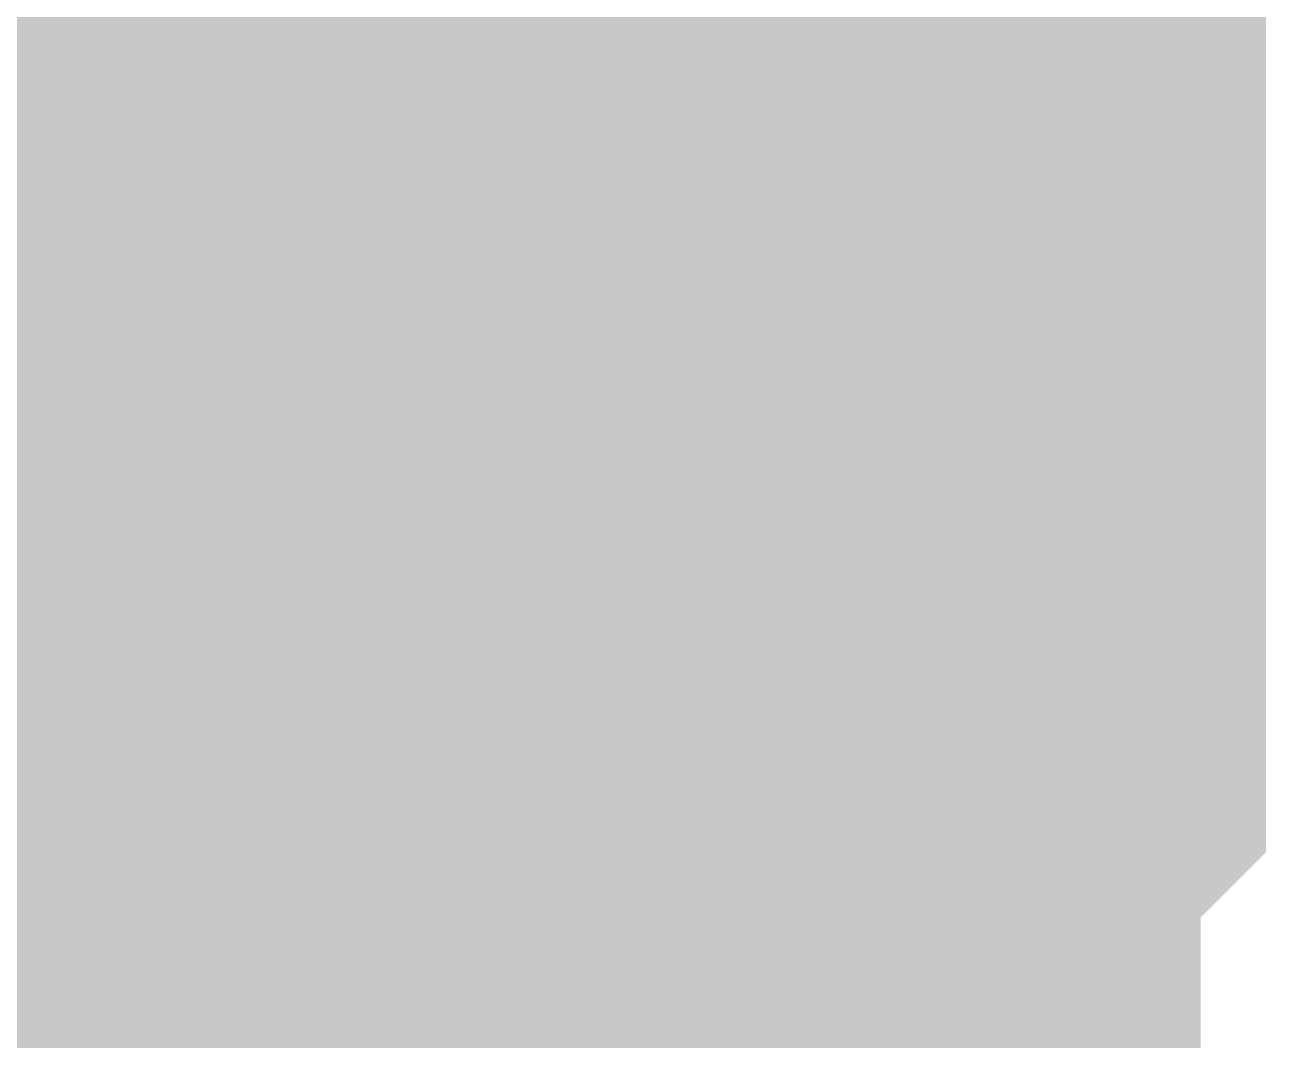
# Model space of a CAD drawing. Header units: inches. Extents: x 0 to 841, y 0 to 594.
# Drawn here: x 715.1743 to 715.6688, y 432.2453 to 432.65 of the extents above; entities that cross this region are included whole.
import ezdxf

# ---------------------------------------------------------------- set-up
doc = ezdxf.new("R2010")
doc.units = ezdxf.units.IN
doc.layers.add('Sheet', color=255, linetype='Continuous')

msp = doc.modelspace()

# ---------------------------------------------------------------- linework, layer by layer
at = {"layer": 'Sheet'}
msp.add_lwpolyline([(714.74602, 432.50001, 0.508, 0.508, 1), (715.25402, 432.50001, 0.508, 0.508, 1)], format="xyseb", close=True, dxfattribs=at)
for points in [[(715.41443, 432.80055, 0.29972, 0.29972, 0), (715.44056, 432.77442, 0.29972, 0.29972, 0), (715.44056, 432.74828, 0.29972, 0.29972, 0), (715.46669, 432.72215, 0.29972, 0.29972, 0), (715.46669, 432.69602, 0.29972, 0.29972, 0), (715.46669, 432.69602, 0.29972, 0.29972, 0), (715.49282, 432.66989, 0.29972, 0.29972, 0), (715.49282, 432.64376, 0.29972, 0.29972, 0), (715.49282, 432.61763, 0.29972, 0.29972, 0), (715.51895, 432.5915, 0.29972, 0.29972, 0), (715.51895, 432.56537, 0.29972, 0.29972, 0), (715.51895, 432.53924, 0.29972, 0.29972, 0), (715.51895, 432.51311, 0.29972, 0.29972, 0), (715.51895, 432.48698, 0.29972, 0.29972, 0)], [(715.41443, 432.80055, 0.29972, 0.29972, 0), (715.44056, 432.77442, 0.29972, 0.29972, 0), (715.44056, 432.74828, 0.29972, 0.29972, 0), (715.46669, 432.72215, 0.29972, 0.29972, 0), (715.46669, 432.69602, 0.29972, 0.29972, 0), (715.46669, 432.69602, 0.29972, 0.29972, 0), (715.49282, 432.66989, 0.29972, 0.29972, 0), (715.49282, 432.64376, 0.29972, 0.29972, 0), (715.49282, 432.61763, 0.29972, 0.29972, 0), (715.51895, 432.5915, 0.29972, 0.29972, 0), (715.51895, 432.56537, 0.29972, 0.29972, 0), (715.51895, 432.53924, 0.29972, 0.29972, 0), (715.51895, 432.51311, 0.29972, 0.29972, 0), (715.51895, 432.48698, 0.29972, 0.29972, 0)], [(715.41443, 432.80055, 0.29972, 0.29972, 0), (715.44056, 432.77442, 0.29972, 0.29972, 0), (715.44056, 432.74828, 0.29972, 0.29972, 0), (715.46669, 432.72215, 0.29972, 0.29972, 0), (715.46669, 432.69602, 0.29972, 0.29972, 0), (715.46669, 432.69602, 0.29972, 0.29972, 0), (715.49282, 432.66989, 0.29972, 0.29972, 0), (715.49282, 432.64376, 0.29972, 0.29972, 0), (715.49282, 432.61763, 0.29972, 0.29972, 0), (715.51895, 432.5915, 0.29972, 0.29972, 0), (715.51895, 432.56537, 0.29972, 0.29972, 0), (715.51895, 432.53924, 0.29972, 0.29972, 0), (715.51895, 432.51311, 0.29972, 0.29972, 0), (715.51895, 432.48698, 0.29972, 0.29972, 0)], [(715.41443, 432.80055, 0.29972, 0.29972, 0), (715.44056, 432.77442, 0.29972, 0.29972, 0), (715.44056, 432.74828, 0.29972, 0.29972, 0), (715.46669, 432.72215, 0.29972, 0.29972, 0), (715.46669, 432.69602, 0.29972, 0.29972, 0), (715.46669, 432.69602, 0.29972, 0.29972, 0), (715.49282, 432.66989, 0.29972, 0.29972, 0), (715.49282, 432.64376, 0.29972, 0.29972, 0), (715.49282, 432.61763, 0.29972, 0.29972, 0), (715.51895, 432.5915, 0.29972, 0.29972, 0), (715.51895, 432.56537, 0.29972, 0.29972, 0), (715.51895, 432.53924, 0.29972, 0.29972, 0), (715.51895, 432.51311, 0.29972, 0.29972, 0), (715.51895, 432.48698, 0.29972, 0.29972, 0)], [(715.41443, 432.80055, 0.29972, 0.29972, 0), (715.44056, 432.77442, 0.29972, 0.29972, 0), (715.44056, 432.74828, 0.29972, 0.29972, 0), (715.46669, 432.72215, 0.29972, 0.29972, 0), (715.46669, 432.69602, 0.29972, 0.29972, 0), (715.46669, 432.69602, 0.29972, 0.29972, 0), (715.49282, 432.66989, 0.29972, 0.29972, 0), (715.49282, 432.64376, 0.29972, 0.29972, 0), (715.49282, 432.61763, 0.29972, 0.29972, 0), (715.51895, 432.5915, 0.29972, 0.29972, 0), (715.51895, 432.56537, 0.29972, 0.29972, 0), (715.51895, 432.53924, 0.29972, 0.29972, 0), (715.51895, 432.51311, 0.29972, 0.29972, 0), (715.51895, 432.48698, 0.29972, 0.29972, 0)], [(715.41443, 432.80055, 0.29972, 0.29972, 0), (715.44056, 432.77442, 0.29972, 0.29972, 0), (715.44056, 432.74828, 0.29972, 0.29972, 0), (715.46669, 432.72215, 0.29972, 0.29972, 0), (715.46669, 432.69602, 0.29972, 0.29972, 0), (715.46669, 432.69602, 0.29972, 0.29972, 0), (715.49282, 432.66989, 0.29972, 0.29972, 0), (715.49282, 432.64376, 0.29972, 0.29972, 0), (715.49282, 432.61763, 0.29972, 0.29972, 0), (715.51895, 432.5915, 0.29972, 0.29972, 0), (715.51895, 432.56537, 0.29972, 0.29972, 0), (715.51895, 432.53924, 0.29972, 0.29972, 0), (715.51895, 432.51311, 0.29972, 0.29972, 0), (715.51895, 432.48698, 0.29972, 0.29972, 0)], [(715.41443, 432.80055, 0.29972, 0.29972, 0), (715.44056, 432.77442, 0.29972, 0.29972, 0), (715.44056, 432.74828, 0.29972, 0.29972, 0), (715.46669, 432.72215, 0.29972, 0.29972, 0), (715.46669, 432.69602, 0.29972, 0.29972, 0), (715.46669, 432.69602, 0.29972, 0.29972, 0), (715.49282, 432.66989, 0.29972, 0.29972, 0), (715.49282, 432.64376, 0.29972, 0.29972, 0), (715.49282, 432.61763, 0.29972, 0.29972, 0), (715.51895, 432.5915, 0.29972, 0.29972, 0), (715.51895, 432.56537, 0.29972, 0.29972, 0), (715.51895, 432.53924, 0.29972, 0.29972, 0), (715.51895, 432.51311, 0.29972, 0.29972, 0), (715.51895, 432.48698, 0.29972, 0.29972, 0)], [(715.46669, 432.72215, 0.09906, 0.09906, 0), (715.46669, 432.69602, 0.09906, 0.09906, 0), (715.46669, 432.69602, 0.09906, 0.09906, 0), (715.49282, 432.66989, 0.09906, 0.09906, 0), (715.49282, 432.64376, 0.09906, 0.09906, 0), (715.49282, 432.61763, 0.09906, 0.09906, 0), (715.51895, 432.5915, 0.09906, 0.09906, 0), (715.51895, 432.56537, 0.09906, 0.09906, 0), (715.51895, 432.53924, 0.09906, 0.09906, 0), (715.51895, 432.51311, 0.09906, 0.09906, 0), (715.51895, 432.48698, 0.09906, 0.09906, 0)], [(715.46669, 432.72215, 0.09906, 0.09906, 0), (715.46669, 432.69602, 0.09906, 0.09906, 0), (715.46669, 432.69602, 0.09906, 0.09906, 0), (715.49282, 432.66989, 0.09906, 0.09906, 0), (715.49282, 432.64376, 0.09906, 0.09906, 0), (715.49282, 432.61763, 0.09906, 0.09906, 0), (715.51895, 432.5915, 0.09906, 0.09906, 0), (715.51895, 432.56537, 0.09906, 0.09906, 0), (715.51895, 432.53924, 0.09906, 0.09906, 0), (715.51895, 432.51311, 0.09906, 0.09906, 0), (715.51895, 432.48698, 0.09906, 0.09906, 0)], [(715.46669, 432.72215, 0.09906, 0.09906, 0), (715.46669, 432.69602, 0.09906, 0.09906, 0), (715.46669, 432.69602, 0.09906, 0.09906, 0), (715.49282, 432.66989, 0.09906, 0.09906, 0), (715.49282, 432.64376, 0.09906, 0.09906, 0), (715.49282, 432.61763, 0.09906, 0.09906, 0), (715.51895, 432.5915, 0.09906, 0.09906, 0), (715.51895, 432.56537, 0.09906, 0.09906, 0), (715.51895, 432.53924, 0.09906, 0.09906, 0), (715.51895, 432.51311, 0.09906, 0.09906, 0), (715.51895, 432.48698, 0.09906, 0.09906, 0)], [(715.46669, 432.72215, 0.09906, 0.09906, 0), (715.46669, 432.69602, 0.09906, 0.09906, 0), (715.46669, 432.69602, 0.09906, 0.09906, 0), (715.49282, 432.66989, 0.09906, 0.09906, 0), (715.49282, 432.64376, 0.09906, 0.09906, 0), (715.49282, 432.61763, 0.09906, 0.09906, 0), (715.51895, 432.5915, 0.09906, 0.09906, 0), (715.51895, 432.56537, 0.09906, 0.09906, 0), (715.51895, 432.53924, 0.09906, 0.09906, 0), (715.51895, 432.51311, 0.09906, 0.09906, 0), (715.51895, 432.48698, 0.09906, 0.09906, 0)], [(715.46669, 432.72215, 0.09906, 0.09906, 0), (715.46669, 432.69602, 0.09906, 0.09906, 0), (715.46669, 432.69602, 0.09906, 0.09906, 0), (715.49282, 432.66989, 0.09906, 0.09906, 0), (715.49282, 432.64376, 0.09906, 0.09906, 0), (715.49282, 432.61763, 0.09906, 0.09906, 0), (715.51895, 432.5915, 0.09906, 0.09906, 0), (715.51895, 432.56537, 0.09906, 0.09906, 0), (715.51895, 432.53924, 0.09906, 0.09906, 0), (715.51895, 432.51311, 0.09906, 0.09906, 0), (715.51895, 432.48698, 0.09906, 0.09906, 0)], [(715.46669, 432.72215, 0.09906, 0.09906, 0), (715.46669, 432.69602, 0.09906, 0.09906, 0), (715.46669, 432.69602, 0.09906, 0.09906, 0), (715.49282, 432.66989, 0.09906, 0.09906, 0), (715.49282, 432.64376, 0.09906, 0.09906, 0), (715.49282, 432.61763, 0.09906, 0.09906, 0), (715.51895, 432.5915, 0.09906, 0.09906, 0), (715.51895, 432.56537, 0.09906, 0.09906, 0), (715.51895, 432.53924, 0.09906, 0.09906, 0), (715.51895, 432.51311, 0.09906, 0.09906, 0), (715.51895, 432.48698, 0.09906, 0.09906, 0)], [(715.46669, 432.72215, 0.09906, 0.09906, 0), (715.46669, 432.69602, 0.09906, 0.09906, 0), (715.46669, 432.69602, 0.09906, 0.09906, 0), (715.49282, 432.66989, 0.09906, 0.09906, 0), (715.49282, 432.64376, 0.09906, 0.09906, 0), (715.49282, 432.61763, 0.09906, 0.09906, 0), (715.51895, 432.5915, 0.09906, 0.09906, 0), (715.51895, 432.56537, 0.09906, 0.09906, 0), (715.51895, 432.53924, 0.09906, 0.09906, 0), (715.51895, 432.51311, 0.09906, 0.09906, 0), (715.51895, 432.48698, 0.09906, 0.09906, 0)], [(715.51895, 432.48698, 0.29972, 0.29972, 0), (715.51895, 432.46085, 0.29972, 0.29972, 0), (715.51895, 432.43472, 0.29972, 0.29972, 0), (715.51895, 432.40859, 0.29972, 0.29972, 0), (715.51895, 432.38246, 0.29972, 0.29972, 0), (715.49282, 432.35633, 0.29972, 0.29972, 0), (715.49282, 432.3302, 0.29972, 0.29972, 0), (715.49282, 432.30407, 0.29972, 0.29972, 0), (715.46669, 432.27793, 0.29972, 0.29972, 0), (715.46669, 432.27793, 0.29972, 0.29972, 0), (715.46669, 432.2518, 0.29972, 0.29972, 0), (715.44056, 432.22567, 0.29972, 0.29972, 0), (715.44056, 432.19954, 0.29972, 0.29972, 0), (715.41443, 432.17341, 0.29972, 0.29972, 0), (715.41443, 432.17341, 0.29972, 0.29972, 0), (715.3883, 432.14728, 0.29972, 0.29972, 0), (715.36217, 432.12115, 0.29972, 0.29972, 0), (715.36217, 432.12115, 0.29972, 0.29972, 0), (715.33604, 432.09502, 0.29972, 0.29972, 0)], [(715.51895, 432.48698, 0.29972, 0.29972, 0), (715.51895, 432.46085, 0.29972, 0.29972, 0), (715.51895, 432.43472, 0.29972, 0.29972, 0), (715.51895, 432.40859, 0.29972, 0.29972, 0), (715.51895, 432.38246, 0.29972, 0.29972, 0), (715.49282, 432.35633, 0.29972, 0.29972, 0), (715.49282, 432.3302, 0.29972, 0.29972, 0), (715.49282, 432.30407, 0.29972, 0.29972, 0), (715.46669, 432.27793, 0.29972, 0.29972, 0), (715.46669, 432.27793, 0.29972, 0.29972, 0), (715.46669, 432.2518, 0.29972, 0.29972, 0), (715.44056, 432.22567, 0.29972, 0.29972, 0), (715.44056, 432.19954, 0.29972, 0.29972, 0), (715.41443, 432.17341, 0.29972, 0.29972, 0), (715.41443, 432.17341, 0.29972, 0.29972, 0), (715.3883, 432.14728, 0.29972, 0.29972, 0), (715.36217, 432.12115, 0.29972, 0.29972, 0), (715.36217, 432.12115, 0.29972, 0.29972, 0), (715.33604, 432.09502, 0.29972, 0.29972, 0)], [(715.51895, 432.48698, 0.29972, 0.29972, 0), (715.51895, 432.46085, 0.29972, 0.29972, 0), (715.51895, 432.43472, 0.29972, 0.29972, 0), (715.51895, 432.40859, 0.29972, 0.29972, 0), (715.51895, 432.38246, 0.29972, 0.29972, 0), (715.49282, 432.35633, 0.29972, 0.29972, 0), (715.49282, 432.3302, 0.29972, 0.29972, 0), (715.49282, 432.30407, 0.29972, 0.29972, 0), (715.46669, 432.27793, 0.29972, 0.29972, 0), (715.46669, 432.27793, 0.29972, 0.29972, 0), (715.46669, 432.2518, 0.29972, 0.29972, 0), (715.44056, 432.22567, 0.29972, 0.29972, 0), (715.44056, 432.19954, 0.29972, 0.29972, 0), (715.41443, 432.17341, 0.29972, 0.29972, 0), (715.41443, 432.17341, 0.29972, 0.29972, 0), (715.3883, 432.14728, 0.29972, 0.29972, 0), (715.36217, 432.12115, 0.29972, 0.29972, 0), (715.36217, 432.12115, 0.29972, 0.29972, 0), (715.33604, 432.09502, 0.29972, 0.29972, 0)], [(715.51895, 432.48698, 0.29972, 0.29972, 0), (715.51895, 432.46085, 0.29972, 0.29972, 0), (715.51895, 432.43472, 0.29972, 0.29972, 0), (715.51895, 432.40859, 0.29972, 0.29972, 0), (715.51895, 432.38246, 0.29972, 0.29972, 0), (715.49282, 432.35633, 0.29972, 0.29972, 0), (715.49282, 432.3302, 0.29972, 0.29972, 0), (715.49282, 432.30407, 0.29972, 0.29972, 0), (715.46669, 432.27793, 0.29972, 0.29972, 0), (715.46669, 432.27793, 0.29972, 0.29972, 0), (715.46669, 432.2518, 0.29972, 0.29972, 0), (715.44056, 432.22567, 0.29972, 0.29972, 0), (715.44056, 432.19954, 0.29972, 0.29972, 0), (715.41443, 432.17341, 0.29972, 0.29972, 0), (715.41443, 432.17341, 0.29972, 0.29972, 0), (715.3883, 432.14728, 0.29972, 0.29972, 0), (715.36217, 432.12115, 0.29972, 0.29972, 0), (715.36217, 432.12115, 0.29972, 0.29972, 0), (715.33604, 432.09502, 0.29972, 0.29972, 0)], [(715.51895, 432.48698, 0.29972, 0.29972, 0), (715.51895, 432.46085, 0.29972, 0.29972, 0), (715.51895, 432.43472, 0.29972, 0.29972, 0), (715.51895, 432.40859, 0.29972, 0.29972, 0), (715.51895, 432.38246, 0.29972, 0.29972, 0), (715.49282, 432.35633, 0.29972, 0.29972, 0), (715.49282, 432.3302, 0.29972, 0.29972, 0), (715.49282, 432.30407, 0.29972, 0.29972, 0), (715.46669, 432.27793, 0.29972, 0.29972, 0), (715.46669, 432.27793, 0.29972, 0.29972, 0), (715.46669, 432.2518, 0.29972, 0.29972, 0), (715.44056, 432.22567, 0.29972, 0.29972, 0), (715.44056, 432.19954, 0.29972, 0.29972, 0), (715.41443, 432.17341, 0.29972, 0.29972, 0), (715.41443, 432.17341, 0.29972, 0.29972, 0), (715.3883, 432.14728, 0.29972, 0.29972, 0), (715.36217, 432.12115, 0.29972, 0.29972, 0), (715.36217, 432.12115, 0.29972, 0.29972, 0), (715.33604, 432.09502, 0.29972, 0.29972, 0)], [(715.51895, 432.48698, 0.29972, 0.29972, 0), (715.51895, 432.46085, 0.29972, 0.29972, 0), (715.51895, 432.43472, 0.29972, 0.29972, 0), (715.51895, 432.40859, 0.29972, 0.29972, 0), (715.51895, 432.38246, 0.29972, 0.29972, 0), (715.49282, 432.35633, 0.29972, 0.29972, 0), (715.49282, 432.3302, 0.29972, 0.29972, 0), (715.49282, 432.30407, 0.29972, 0.29972, 0), (715.46669, 432.27793, 0.29972, 0.29972, 0), (715.46669, 432.27793, 0.29972, 0.29972, 0), (715.46669, 432.2518, 0.29972, 0.29972, 0), (715.44056, 432.22567, 0.29972, 0.29972, 0), (715.44056, 432.19954, 0.29972, 0.29972, 0), (715.41443, 432.17341, 0.29972, 0.29972, 0), (715.41443, 432.17341, 0.29972, 0.29972, 0), (715.3883, 432.14728, 0.29972, 0.29972, 0), (715.36217, 432.12115, 0.29972, 0.29972, 0), (715.36217, 432.12115, 0.29972, 0.29972, 0), (715.33604, 432.09502, 0.29972, 0.29972, 0)], [(715.51895, 432.48698, 0.29972, 0.29972, 0), (715.51895, 432.46085, 0.29972, 0.29972, 0), (715.51895, 432.43472, 0.29972, 0.29972, 0), (715.51895, 432.40859, 0.29972, 0.29972, 0), (715.51895, 432.38246, 0.29972, 0.29972, 0), (715.49282, 432.35633, 0.29972, 0.29972, 0), (715.49282, 432.3302, 0.29972, 0.29972, 0), (715.49282, 432.30407, 0.29972, 0.29972, 0), (715.46669, 432.27793, 0.29972, 0.29972, 0), (715.46669, 432.27793, 0.29972, 0.29972, 0), (715.46669, 432.2518, 0.29972, 0.29972, 0), (715.44056, 432.22567, 0.29972, 0.29972, 0), (715.44056, 432.19954, 0.29972, 0.29972, 0), (715.41443, 432.17341, 0.29972, 0.29972, 0), (715.41443, 432.17341, 0.29972, 0.29972, 0), (715.3883, 432.14728, 0.29972, 0.29972, 0), (715.36217, 432.12115, 0.29972, 0.29972, 0), (715.36217, 432.12115, 0.29972, 0.29972, 0), (715.33604, 432.09502, 0.29972, 0.29972, 0)], [(715.51895, 432.48698, 0.29972, 0.29972, 0), (715.51895, 432.48698, 0.29972, 0.29972, 0), (715.51895, 432.48698, 0.29972, 0.29972, 0), (715.51895, 432.48698, 0.29972, 0.29972, 0), (715.51895, 432.48698, 0.29972, 0.29972, 0), (715.51895, 432.48698, 0.29972, 0.29972, 0), (715.51895, 432.48698, 0.29972, 0.29972, 0), (715.51895, 432.48698, 0.29972, 0.29972, 0), (715.51895, 432.48698, 0.29972, 0.29972, 0), (715.51895, 432.48698, 0.29972, 0.29972, 0), (715.51895, 432.48698, 0.29972, 0.29972, 0), (715.51895, 432.48698, 0.29972, 0.29972, 0), (715.51895, 432.48698, 0.29972, 0.29972, 0), (715.51895, 432.48698, 0.29972, 0.29972, 0), (715.51895, 432.48698, 0.29972, 0.29972, 0), (715.51895, 432.48698, 0.29972, 0.29972, 0), (715.51895, 432.48698, 0.29972, 0.29972, 0), (715.51895, 432.48698, 0.29972, 0.29972, 0), (715.51895, 432.48698, 0.29972, 0.29972, 0), (715.51895, 432.48698, 0.29972, 0.29972, 0), (715.51895, 432.48698, 0.29972, 0.29972, 0), (715.51895, 432.48698, 0.29972, 0.29972, 0), (715.51895, 432.48698, 0.29972, 0.29972, 0), (715.51895, 432.48698, 0.29972, 0.29972, 0), (715.51895, 432.48698, 0.29972, 0.29972, 0), (715.51895, 432.48698, 0.29972, 0.29972, 0), (715.51895, 432.48698, 0.29972, 0.29972, 0), (715.51895, 432.48698, 0.29972, 0.29972, 0), (715.51895, 432.48698, 0.29972, 0.29972, 0), (715.51895, 432.48698, 0.29972, 0.29972, 0), (715.51895, 432.48698, 0.29972, 0.29972, 0), (715.51895, 432.48698, 0.29972, 0.29972, 0), (715.51895, 432.48698, 0.29972, 0.29972, 0)], [(715.51895, 432.48698, 0.29972, 0.29972, 0), (715.51895, 432.48698, 0.29972, 0.29972, 0)], [(715.51895, 432.48698, 0.29972, 0.29972, 0), (715.51895, 432.48698, 0.29972, 0.29972, 0), (715.51895, 432.48698, 0.29972, 0.29972, 0), (715.51895, 432.48698, 0.29972, 0.29972, 0), (715.51895, 432.48698, 0.29972, 0.29972, 0), (715.51895, 432.48698, 0.29972, 0.29972, 0), (715.51895, 432.48698, 0.29972, 0.29972, 0), (715.51895, 432.48698, 0.29972, 0.29972, 0), (715.51895, 432.48698, 0.29972, 0.29972, 0), (715.51895, 432.48698, 0.29972, 0.29972, 0), (715.51895, 432.48698, 0.29972, 0.29972, 0), (715.51895, 432.48698, 0.29972, 0.29972, 0), (715.51895, 432.48698, 0.29972, 0.29972, 0), (715.51895, 432.48698, 0.29972, 0.29972, 0), (715.51895, 432.48698, 0.29972, 0.29972, 0), (715.51895, 432.48698, 0.29972, 0.29972, 0), (715.51895, 432.48698, 0.29972, 0.29972, 0), (715.51895, 432.48698, 0.29972, 0.29972, 0), (715.51895, 432.48698, 0.29972, 0.29972, 0), (715.51895, 432.48698, 0.29972, 0.29972, 0), (715.51895, 432.48698, 0.29972, 0.29972, 0), (715.51895, 432.48698, 0.29972, 0.29972, 0), (715.51895, 432.48698, 0.29972, 0.29972, 0), (715.51895, 432.48698, 0.29972, 0.29972, 0), (715.51895, 432.48698, 0.29972, 0.29972, 0), (715.51895, 432.48698, 0.29972, 0.29972, 0), (715.51895, 432.48698, 0.29972, 0.29972, 0), (715.51895, 432.48698, 0.29972, 0.29972, 0), (715.51895, 432.48698, 0.29972, 0.29972, 0), (715.51895, 432.48698, 0.29972, 0.29972, 0), (715.51895, 432.48698, 0.29972, 0.29972, 0), (715.51895, 432.48698, 0.29972, 0.29972, 0), (715.51895, 432.48698, 0.29972, 0.29972, 0)], [(715.51895, 432.48698, 0.29972, 0.29972, 0), (715.51895, 432.48698, 0.29972, 0.29972, 0)], [(715.51895, 432.48698, 0.29972, 0.29972, 0), (715.51895, 432.48698, 0.29972, 0.29972, 0), (715.51895, 432.48698, 0.29972, 0.29972, 0), (715.51895, 432.48698, 0.29972, 0.29972, 0), (715.51895, 432.48698, 0.29972, 0.29972, 0), (715.51895, 432.48698, 0.29972, 0.29972, 0), (715.51895, 432.48698, 0.29972, 0.29972, 0), (715.51895, 432.48698, 0.29972, 0.29972, 0), (715.51895, 432.48698, 0.29972, 0.29972, 0), (715.51895, 432.48698, 0.29972, 0.29972, 0), (715.51895, 432.48698, 0.29972, 0.29972, 0), (715.51895, 432.48698, 0.29972, 0.29972, 0), (715.51895, 432.48698, 0.29972, 0.29972, 0), (715.51895, 432.48698, 0.29972, 0.29972, 0), (715.51895, 432.48698, 0.29972, 0.29972, 0), (715.51895, 432.48698, 0.29972, 0.29972, 0), (715.51895, 432.48698, 0.29972, 0.29972, 0), (715.51895, 432.48698, 0.29972, 0.29972, 0), (715.51895, 432.48698, 0.29972, 0.29972, 0), (715.51895, 432.48698, 0.29972, 0.29972, 0), (715.51895, 432.48698, 0.29972, 0.29972, 0), (715.51895, 432.48698, 0.29972, 0.29972, 0), (715.51895, 432.48698, 0.29972, 0.29972, 0), (715.51895, 432.48698, 0.29972, 0.29972, 0), (715.51895, 432.48698, 0.29972, 0.29972, 0), (715.51895, 432.48698, 0.29972, 0.29972, 0), (715.51895, 432.48698, 0.29972, 0.29972, 0), (715.51895, 432.48698, 0.29972, 0.29972, 0), (715.51895, 432.48698, 0.29972, 0.29972, 0), (715.51895, 432.48698, 0.29972, 0.29972, 0), (715.51895, 432.48698, 0.29972, 0.29972, 0), (715.51895, 432.48698, 0.29972, 0.29972, 0), (715.51895, 432.48698, 0.29972, 0.29972, 0)], [(715.51895, 432.48698, 0.29972, 0.29972, 0), (715.51895, 432.48698, 0.29972, 0.29972, 0)], [(715.51895, 432.48698, 0.29972, 0.29972, 0), (715.51895, 432.48698, 0.29972, 0.29972, 0), (715.51895, 432.48698, 0.29972, 0.29972, 0), (715.51895, 432.48698, 0.29972, 0.29972, 0), (715.51895, 432.48698, 0.29972, 0.29972, 0), (715.51895, 432.48698, 0.29972, 0.29972, 0), (715.51895, 432.48698, 0.29972, 0.29972, 0), (715.51895, 432.48698, 0.29972, 0.29972, 0), (715.51895, 432.48698, 0.29972, 0.29972, 0), (715.51895, 432.48698, 0.29972, 0.29972, 0), (715.51895, 432.48698, 0.29972, 0.29972, 0), (715.51895, 432.48698, 0.29972, 0.29972, 0), (715.51895, 432.48698, 0.29972, 0.29972, 0), (715.51895, 432.48698, 0.29972, 0.29972, 0), (715.51895, 432.48698, 0.29972, 0.29972, 0), (715.51895, 432.48698, 0.29972, 0.29972, 0), (715.51895, 432.48698, 0.29972, 0.29972, 0), (715.51895, 432.48698, 0.29972, 0.29972, 0), (715.51895, 432.48698, 0.29972, 0.29972, 0), (715.51895, 432.48698, 0.29972, 0.29972, 0), (715.51895, 432.48698, 0.29972, 0.29972, 0), (715.51895, 432.48698, 0.29972, 0.29972, 0), (715.51895, 432.48698, 0.29972, 0.29972, 0), (715.51895, 432.48698, 0.29972, 0.29972, 0), (715.51895, 432.48698, 0.29972, 0.29972, 0), (715.51895, 432.48698, 0.29972, 0.29972, 0), (715.51895, 432.48698, 0.29972, 0.29972, 0), (715.51895, 432.48698, 0.29972, 0.29972, 0), (715.51895, 432.48698, 0.29972, 0.29972, 0), (715.51895, 432.48698, 0.29972, 0.29972, 0), (715.51895, 432.48698, 0.29972, 0.29972, 0), (715.51895, 432.48698, 0.29972, 0.29972, 0), (715.51895, 432.48698, 0.29972, 0.29972, 0)], [(715.51895, 432.48698, 0.29972, 0.29972, 0), (715.51895, 432.48698, 0.29972, 0.29972, 0)], [(715.51895, 432.48698, 0.29972, 0.29972, 0), (715.51895, 432.48698, 0.29972, 0.29972, 0), (715.51895, 432.48698, 0.29972, 0.29972, 0), (715.51895, 432.48698, 0.29972, 0.29972, 0), (715.51895, 432.48698, 0.29972, 0.29972, 0), (715.51895, 432.48698, 0.29972, 0.29972, 0), (715.51895, 432.48698, 0.29972, 0.29972, 0), (715.51895, 432.48698, 0.29972, 0.29972, 0), (715.51895, 432.48698, 0.29972, 0.29972, 0), (715.51895, 432.48698, 0.29972, 0.29972, 0), (715.51895, 432.48698, 0.29972, 0.29972, 0), (715.51895, 432.48698, 0.29972, 0.29972, 0), (715.51895, 432.48698, 0.29972, 0.29972, 0), (715.51895, 432.48698, 0.29972, 0.29972, 0), (715.51895, 432.48698, 0.29972, 0.29972, 0), (715.51895, 432.48698, 0.29972, 0.29972, 0), (715.51895, 432.48698, 0.29972, 0.29972, 0), (715.51895, 432.48698, 0.29972, 0.29972, 0), (715.51895, 432.48698, 0.29972, 0.29972, 0), (715.51895, 432.48698, 0.29972, 0.29972, 0), (715.51895, 432.48698, 0.29972, 0.29972, 0), (715.51895, 432.48698, 0.29972, 0.29972, 0), (715.51895, 432.48698, 0.29972, 0.29972, 0), (715.51895, 432.48698, 0.29972, 0.29972, 0), (715.51895, 432.48698, 0.29972, 0.29972, 0), (715.51895, 432.48698, 0.29972, 0.29972, 0), (715.51895, 432.48698, 0.29972, 0.29972, 0), (715.51895, 432.48698, 0.29972, 0.29972, 0), (715.51895, 432.48698, 0.29972, 0.29972, 0), (715.51895, 432.48698, 0.29972, 0.29972, 0), (715.51895, 432.48698, 0.29972, 0.29972, 0), (715.51895, 432.48698, 0.29972, 0.29972, 0), (715.51895, 432.48698, 0.29972, 0.29972, 0)], [(715.51895, 432.48698, 0.29972, 0.29972, 0), (715.51895, 432.48698, 0.29972, 0.29972, 0)], [(715.51895, 432.48698, 0.29972, 0.29972, 0), (715.51895, 432.48698, 0.29972, 0.29972, 0), (715.51895, 432.48698, 0.29972, 0.29972, 0), (715.51895, 432.48698, 0.29972, 0.29972, 0), (715.51895, 432.48698, 0.29972, 0.29972, 0), (715.51895, 432.48698, 0.29972, 0.29972, 0), (715.51895, 432.48698, 0.29972, 0.29972, 0), (715.51895, 432.48698, 0.29972, 0.29972, 0), (715.51895, 432.48698, 0.29972, 0.29972, 0), (715.51895, 432.48698, 0.29972, 0.29972, 0), (715.51895, 432.48698, 0.29972, 0.29972, 0), (715.51895, 432.48698, 0.29972, 0.29972, 0), (715.51895, 432.48698, 0.29972, 0.29972, 0), (715.51895, 432.48698, 0.29972, 0.29972, 0), (715.51895, 432.48698, 0.29972, 0.29972, 0), (715.51895, 432.48698, 0.29972, 0.29972, 0), (715.51895, 432.48698, 0.29972, 0.29972, 0), (715.51895, 432.48698, 0.29972, 0.29972, 0), (715.51895, 432.48698, 0.29972, 0.29972, 0), (715.51895, 432.48698, 0.29972, 0.29972, 0), (715.51895, 432.48698, 0.29972, 0.29972, 0), (715.51895, 432.48698, 0.29972, 0.29972, 0), (715.51895, 432.48698, 0.29972, 0.29972, 0), (715.51895, 432.48698, 0.29972, 0.29972, 0), (715.51895, 432.48698, 0.29972, 0.29972, 0), (715.51895, 432.48698, 0.29972, 0.29972, 0), (715.51895, 432.48698, 0.29972, 0.29972, 0), (715.51895, 432.48698, 0.29972, 0.29972, 0), (715.51895, 432.48698, 0.29972, 0.29972, 0), (715.51895, 432.48698, 0.29972, 0.29972, 0), (715.51895, 432.48698, 0.29972, 0.29972, 0), (715.51895, 432.48698, 0.29972, 0.29972, 0), (715.51895, 432.48698, 0.29972, 0.29972, 0)], [(715.51895, 432.48698, 0.29972, 0.29972, 0), (715.51895, 432.48698, 0.29972, 0.29972, 0)], [(715.51895, 432.48698, 0.29972, 0.29972, 0), (715.51895, 432.48698, 0.29972, 0.29972, 0), (715.51895, 432.48698, 0.29972, 0.29972, 0), (715.51895, 432.48698, 0.29972, 0.29972, 0), (715.51895, 432.48698, 0.29972, 0.29972, 0), (715.51895, 432.48698, 0.29972, 0.29972, 0), (715.51895, 432.48698, 0.29972, 0.29972, 0), (715.51895, 432.48698, 0.29972, 0.29972, 0), (715.51895, 432.48698, 0.29972, 0.29972, 0), (715.51895, 432.48698, 0.29972, 0.29972, 0), (715.51895, 432.48698, 0.29972, 0.29972, 0), (715.51895, 432.48698, 0.29972, 0.29972, 0), (715.51895, 432.48698, 0.29972, 0.29972, 0), (715.51895, 432.48698, 0.29972, 0.29972, 0), (715.51895, 432.48698, 0.29972, 0.29972, 0), (715.51895, 432.48698, 0.29972, 0.29972, 0), (715.51895, 432.48698, 0.29972, 0.29972, 0), (715.51895, 432.48698, 0.29972, 0.29972, 0), (715.51895, 432.48698, 0.29972, 0.29972, 0), (715.51895, 432.48698, 0.29972, 0.29972, 0), (715.51895, 432.48698, 0.29972, 0.29972, 0), (715.51895, 432.48698, 0.29972, 0.29972, 0), (715.51895, 432.48698, 0.29972, 0.29972, 0), (715.51895, 432.48698, 0.29972, 0.29972, 0), (715.51895, 432.48698, 0.29972, 0.29972, 0), (715.51895, 432.48698, 0.29972, 0.29972, 0), (715.51895, 432.48698, 0.29972, 0.29972, 0), (715.51895, 432.48698, 0.29972, 0.29972, 0), (715.51895, 432.48698, 0.29972, 0.29972, 0), (715.51895, 432.48698, 0.29972, 0.29972, 0), (715.51895, 432.48698, 0.29972, 0.29972, 0), (715.51895, 432.48698, 0.29972, 0.29972, 0), (715.51895, 432.48698, 0.29972, 0.29972, 0)], [(715.51895, 432.48698, 0.29972, 0.29972, 0), (715.51895, 432.48698, 0.29972, 0.29972, 0)], [(715.51895, 432.48698, 0.09906, 0.09906, 0), (715.51895, 432.46085, 0.09906, 0.09906, 0), (715.51895, 432.43472, 0.09906, 0.09906, 0), (715.51895, 432.40859, 0.09906, 0.09906, 0), (715.51895, 432.38246, 0.09906, 0.09906, 0), (715.49282, 432.35633, 0.09906, 0.09906, 0), (715.49282, 432.3302, 0.09906, 0.09906, 0), (715.49282, 432.30407, 0.09906, 0.09906, 0), (715.46669, 432.27793, 0.09906, 0.09906, 0), (715.46669, 432.27793, 0.09906, 0.09906, 0), (715.46669, 432.2518, 0.09906, 0.09906, 0), (715.44056, 432.22567, 0.09906, 0.09906, 0), (715.44056, 432.19954, 0.09906, 0.09906, 0), (715.41443, 432.17341, 0.09906, 0.09906, 0)], [(715.51895, 432.48698, 0.09906, 0.09906, 0), (715.51895, 432.46085, 0.09906, 0.09906, 0), (715.51895, 432.43472, 0.09906, 0.09906, 0), (715.51895, 432.40859, 0.09906, 0.09906, 0), (715.51895, 432.38246, 0.09906, 0.09906, 0), (715.49282, 432.35633, 0.09906, 0.09906, 0), (715.49282, 432.3302, 0.09906, 0.09906, 0), (715.49282, 432.30407, 0.09906, 0.09906, 0), (715.46669, 432.27793, 0.09906, 0.09906, 0), (715.46669, 432.27793, 0.09906, 0.09906, 0), (715.46669, 432.2518, 0.09906, 0.09906, 0), (715.44056, 432.22567, 0.09906, 0.09906, 0), (715.44056, 432.19954, 0.09906, 0.09906, 0), (715.41443, 432.17341, 0.09906, 0.09906, 0)], [(715.51895, 432.48698, 0.09906, 0.09906, 0), (715.51895, 432.46085, 0.09906, 0.09906, 0), (715.51895, 432.43472, 0.09906, 0.09906, 0), (715.51895, 432.40859, 0.09906, 0.09906, 0), (715.51895, 432.38246, 0.09906, 0.09906, 0), (715.49282, 432.35633, 0.09906, 0.09906, 0), (715.49282, 432.3302, 0.09906, 0.09906, 0), (715.49282, 432.30407, 0.09906, 0.09906, 0), (715.46669, 432.27793, 0.09906, 0.09906, 0), (715.46669, 432.27793, 0.09906, 0.09906, 0), (715.46669, 432.2518, 0.09906, 0.09906, 0), (715.44056, 432.22567, 0.09906, 0.09906, 0), (715.44056, 432.19954, 0.09906, 0.09906, 0), (715.41443, 432.17341, 0.09906, 0.09906, 0)], [(715.51895, 432.48698, 0.09906, 0.09906, 0), (715.51895, 432.46085, 0.09906, 0.09906, 0), (715.51895, 432.43472, 0.09906, 0.09906, 0), (715.51895, 432.40859, 0.09906, 0.09906, 0), (715.51895, 432.38246, 0.09906, 0.09906, 0), (715.49282, 432.35633, 0.09906, 0.09906, 0), (715.49282, 432.3302, 0.09906, 0.09906, 0), (715.49282, 432.30407, 0.09906, 0.09906, 0), (715.46669, 432.27793, 0.09906, 0.09906, 0), (715.46669, 432.27793, 0.09906, 0.09906, 0), (715.46669, 432.2518, 0.09906, 0.09906, 0), (715.44056, 432.22567, 0.09906, 0.09906, 0), (715.44056, 432.19954, 0.09906, 0.09906, 0), (715.41443, 432.17341, 0.09906, 0.09906, 0)], [(715.51895, 432.48698, 0.09906, 0.09906, 0), (715.51895, 432.46085, 0.09906, 0.09906, 0), (715.51895, 432.43472, 0.09906, 0.09906, 0), (715.51895, 432.40859, 0.09906, 0.09906, 0), (715.51895, 432.38246, 0.09906, 0.09906, 0), (715.49282, 432.35633, 0.09906, 0.09906, 0), (715.49282, 432.3302, 0.09906, 0.09906, 0), (715.49282, 432.30407, 0.09906, 0.09906, 0), (715.46669, 432.27793, 0.09906, 0.09906, 0), (715.46669, 432.27793, 0.09906, 0.09906, 0), (715.46669, 432.2518, 0.09906, 0.09906, 0), (715.44056, 432.22567, 0.09906, 0.09906, 0), (715.44056, 432.19954, 0.09906, 0.09906, 0), (715.41443, 432.17341, 0.09906, 0.09906, 0)], [(715.51895, 432.48698, 0.09906, 0.09906, 0), (715.51895, 432.46085, 0.09906, 0.09906, 0), (715.51895, 432.43472, 0.09906, 0.09906, 0), (715.51895, 432.40859, 0.09906, 0.09906, 0), (715.51895, 432.38246, 0.09906, 0.09906, 0), (715.49282, 432.35633, 0.09906, 0.09906, 0), (715.49282, 432.3302, 0.09906, 0.09906, 0), (715.49282, 432.30407, 0.09906, 0.09906, 0), (715.46669, 432.27793, 0.09906, 0.09906, 0), (715.46669, 432.27793, 0.09906, 0.09906, 0), (715.46669, 432.2518, 0.09906, 0.09906, 0), (715.44056, 432.22567, 0.09906, 0.09906, 0), (715.44056, 432.19954, 0.09906, 0.09906, 0), (715.41443, 432.17341, 0.09906, 0.09906, 0)], [(715.51895, 432.48698, 0.09906, 0.09906, 0), (715.51895, 432.46085, 0.09906, 0.09906, 0), (715.51895, 432.43472, 0.09906, 0.09906, 0), (715.51895, 432.40859, 0.09906, 0.09906, 0), (715.51895, 432.38246, 0.09906, 0.09906, 0), (715.49282, 432.35633, 0.09906, 0.09906, 0), (715.49282, 432.3302, 0.09906, 0.09906, 0), (715.49282, 432.30407, 0.09906, 0.09906, 0), (715.46669, 432.27793, 0.09906, 0.09906, 0), (715.46669, 432.27793, 0.09906, 0.09906, 0), (715.46669, 432.2518, 0.09906, 0.09906, 0), (715.44056, 432.22567, 0.09906, 0.09906, 0), (715.44056, 432.19954, 0.09906, 0.09906, 0), (715.41443, 432.17341, 0.09906, 0.09906, 0)], [(715.51895, 432.48698, 0.09906, 0.09906, 0), (715.51895, 432.48698, 0.09906, 0.09906, 0), (715.51895, 432.48698, 0.09906, 0.09906, 0), (715.51895, 432.48698, 0.09906, 0.09906, 0), (715.51895, 432.48698, 0.09906, 0.09906, 0), (715.51895, 432.48698, 0.09906, 0.09906, 0), (715.51895, 432.48698, 0.09906, 0.09906, 0), (715.51895, 432.48698, 0.09906, 0.09906, 0), (715.51895, 432.48698, 0.09906, 0.09906, 0), (715.51895, 432.48698, 0.09906, 0.09906, 0), (715.51895, 432.48698, 0.09906, 0.09906, 0), (715.51895, 432.48698, 0.09906, 0.09906, 0), (715.51895, 432.48698, 0.09906, 0.09906, 0), (715.51895, 432.48698, 0.09906, 0.09906, 0), (715.51895, 432.48698, 0.09906, 0.09906, 0), (715.51895, 432.48698, 0.09906, 0.09906, 0), (715.51895, 432.48698, 0.09906, 0.09906, 0), (715.51895, 432.48698, 0.09906, 0.09906, 0), (715.51895, 432.48698, 0.09906, 0.09906, 0), (715.51895, 432.48698, 0.09906, 0.09906, 0), (715.51895, 432.48698, 0.09906, 0.09906, 0), (715.51895, 432.48698, 0.09906, 0.09906, 0), (715.51895, 432.48698, 0.09906, 0.09906, 0), (715.51895, 432.48698, 0.09906, 0.09906, 0), (715.51895, 432.48698, 0.09906, 0.09906, 0), (715.51895, 432.48698, 0.09906, 0.09906, 0), (715.51895, 432.48698, 0.09906, 0.09906, 0), (715.51895, 432.48698, 0.09906, 0.09906, 0), (715.51895, 432.48698, 0.09906, 0.09906, 0), (715.51895, 432.48698, 0.09906, 0.09906, 0), (715.51895, 432.48698, 0.09906, 0.09906, 0), (715.51895, 432.48698, 0.09906, 0.09906, 0), (715.51895, 432.48698, 0.09906, 0.09906, 0)], [(715.51895, 432.48698, 0.09906, 0.09906, 0), (715.51895, 432.48698, 0.09906, 0.09906, 0)], [(715.51895, 432.48698, 0.09906, 0.09906, 0), (715.51895, 432.48698, 0.09906, 0.09906, 0), (715.51895, 432.48698, 0.09906, 0.09906, 0), (715.51895, 432.48698, 0.09906, 0.09906, 0), (715.51895, 432.48698, 0.09906, 0.09906, 0), (715.51895, 432.48698, 0.09906, 0.09906, 0), (715.51895, 432.48698, 0.09906, 0.09906, 0), (715.51895, 432.48698, 0.09906, 0.09906, 0), (715.51895, 432.48698, 0.09906, 0.09906, 0), (715.51895, 432.48698, 0.09906, 0.09906, 0), (715.51895, 432.48698, 0.09906, 0.09906, 0), (715.51895, 432.48698, 0.09906, 0.09906, 0), (715.51895, 432.48698, 0.09906, 0.09906, 0), (715.51895, 432.48698, 0.09906, 0.09906, 0), (715.51895, 432.48698, 0.09906, 0.09906, 0), (715.51895, 432.48698, 0.09906, 0.09906, 0), (715.51895, 432.48698, 0.09906, 0.09906, 0), (715.51895, 432.48698, 0.09906, 0.09906, 0), (715.51895, 432.48698, 0.09906, 0.09906, 0), (715.51895, 432.48698, 0.09906, 0.09906, 0), (715.51895, 432.48698, 0.09906, 0.09906, 0), (715.51895, 432.48698, 0.09906, 0.09906, 0), (715.51895, 432.48698, 0.09906, 0.09906, 0), (715.51895, 432.48698, 0.09906, 0.09906, 0), (715.51895, 432.48698, 0.09906, 0.09906, 0), (715.51895, 432.48698, 0.09906, 0.09906, 0), (715.51895, 432.48698, 0.09906, 0.09906, 0), (715.51895, 432.48698, 0.09906, 0.09906, 0), (715.51895, 432.48698, 0.09906, 0.09906, 0), (715.51895, 432.48698, 0.09906, 0.09906, 0), (715.51895, 432.48698, 0.09906, 0.09906, 0), (715.51895, 432.48698, 0.09906, 0.09906, 0), (715.51895, 432.48698, 0.09906, 0.09906, 0)], [(715.51895, 432.48698, 0.09906, 0.09906, 0), (715.51895, 432.48698, 0.09906, 0.09906, 0)], [(715.51895, 432.48698, 0.09906, 0.09906, 0), (715.51895, 432.48698, 0.09906, 0.09906, 0), (715.51895, 432.48698, 0.09906, 0.09906, 0), (715.51895, 432.48698, 0.09906, 0.09906, 0), (715.51895, 432.48698, 0.09906, 0.09906, 0), (715.51895, 432.48698, 0.09906, 0.09906, 0), (715.51895, 432.48698, 0.09906, 0.09906, 0), (715.51895, 432.48698, 0.09906, 0.09906, 0), (715.51895, 432.48698, 0.09906, 0.09906, 0), (715.51895, 432.48698, 0.09906, 0.09906, 0), (715.51895, 432.48698, 0.09906, 0.09906, 0), (715.51895, 432.48698, 0.09906, 0.09906, 0), (715.51895, 432.48698, 0.09906, 0.09906, 0), (715.51895, 432.48698, 0.09906, 0.09906, 0), (715.51895, 432.48698, 0.09906, 0.09906, 0), (715.51895, 432.48698, 0.09906, 0.09906, 0), (715.51895, 432.48698, 0.09906, 0.09906, 0), (715.51895, 432.48698, 0.09906, 0.09906, 0), (715.51895, 432.48698, 0.09906, 0.09906, 0), (715.51895, 432.48698, 0.09906, 0.09906, 0), (715.51895, 432.48698, 0.09906, 0.09906, 0), (715.51895, 432.48698, 0.09906, 0.09906, 0), (715.51895, 432.48698, 0.09906, 0.09906, 0), (715.51895, 432.48698, 0.09906, 0.09906, 0), (715.51895, 432.48698, 0.09906, 0.09906, 0), (715.51895, 432.48698, 0.09906, 0.09906, 0), (715.51895, 432.48698, 0.09906, 0.09906, 0), (715.51895, 432.48698, 0.09906, 0.09906, 0), (715.51895, 432.48698, 0.09906, 0.09906, 0), (715.51895, 432.48698, 0.09906, 0.09906, 0), (715.51895, 432.48698, 0.09906, 0.09906, 0), (715.51895, 432.48698, 0.09906, 0.09906, 0), (715.51895, 432.48698, 0.09906, 0.09906, 0)], [(715.51895, 432.48698, 0.09906, 0.09906, 0), (715.51895, 432.48698, 0.09906, 0.09906, 0)], [(715.51895, 432.48698, 0.09906, 0.09906, 0), (715.51895, 432.48698, 0.09906, 0.09906, 0), (715.51895, 432.48698, 0.09906, 0.09906, 0), (715.51895, 432.48698, 0.09906, 0.09906, 0), (715.51895, 432.48698, 0.09906, 0.09906, 0), (715.51895, 432.48698, 0.09906, 0.09906, 0), (715.51895, 432.48698, 0.09906, 0.09906, 0), (715.51895, 432.48698, 0.09906, 0.09906, 0), (715.51895, 432.48698, 0.09906, 0.09906, 0), (715.51895, 432.48698, 0.09906, 0.09906, 0), (715.51895, 432.48698, 0.09906, 0.09906, 0), (715.51895, 432.48698, 0.09906, 0.09906, 0), (715.51895, 432.48698, 0.09906, 0.09906, 0), (715.51895, 432.48698, 0.09906, 0.09906, 0), (715.51895, 432.48698, 0.09906, 0.09906, 0), (715.51895, 432.48698, 0.09906, 0.09906, 0), (715.51895, 432.48698, 0.09906, 0.09906, 0), (715.51895, 432.48698, 0.09906, 0.09906, 0), (715.51895, 432.48698, 0.09906, 0.09906, 0), (715.51895, 432.48698, 0.09906, 0.09906, 0), (715.51895, 432.48698, 0.09906, 0.09906, 0), (715.51895, 432.48698, 0.09906, 0.09906, 0), (715.51895, 432.48698, 0.09906, 0.09906, 0), (715.51895, 432.48698, 0.09906, 0.09906, 0), (715.51895, 432.48698, 0.09906, 0.09906, 0), (715.51895, 432.48698, 0.09906, 0.09906, 0), (715.51895, 432.48698, 0.09906, 0.09906, 0), (715.51895, 432.48698, 0.09906, 0.09906, 0), (715.51895, 432.48698, 0.09906, 0.09906, 0), (715.51895, 432.48698, 0.09906, 0.09906, 0), (715.51895, 432.48698, 0.09906, 0.09906, 0), (715.51895, 432.48698, 0.09906, 0.09906, 0), (715.51895, 432.48698, 0.09906, 0.09906, 0)], [(715.51895, 432.48698, 0.09906, 0.09906, 0), (715.51895, 432.48698, 0.09906, 0.09906, 0)], [(715.51895, 432.48698, 0.09906, 0.09906, 0), (715.51895, 432.48698, 0.09906, 0.09906, 0), (715.51895, 432.48698, 0.09906, 0.09906, 0), (715.51895, 432.48698, 0.09906, 0.09906, 0), (715.51895, 432.48698, 0.09906, 0.09906, 0), (715.51895, 432.48698, 0.09906, 0.09906, 0), (715.51895, 432.48698, 0.09906, 0.09906, 0), (715.51895, 432.48698, 0.09906, 0.09906, 0), (715.51895, 432.48698, 0.09906, 0.09906, 0), (715.51895, 432.48698, 0.09906, 0.09906, 0), (715.51895, 432.48698, 0.09906, 0.09906, 0), (715.51895, 432.48698, 0.09906, 0.09906, 0), (715.51895, 432.48698, 0.09906, 0.09906, 0), (715.51895, 432.48698, 0.09906, 0.09906, 0), (715.51895, 432.48698, 0.09906, 0.09906, 0), (715.51895, 432.48698, 0.09906, 0.09906, 0), (715.51895, 432.48698, 0.09906, 0.09906, 0), (715.51895, 432.48698, 0.09906, 0.09906, 0), (715.51895, 432.48698, 0.09906, 0.09906, 0), (715.51895, 432.48698, 0.09906, 0.09906, 0), (715.51895, 432.48698, 0.09906, 0.09906, 0), (715.51895, 432.48698, 0.09906, 0.09906, 0), (715.51895, 432.48698, 0.09906, 0.09906, 0), (715.51895, 432.48698, 0.09906, 0.09906, 0), (715.51895, 432.48698, 0.09906, 0.09906, 0), (715.51895, 432.48698, 0.09906, 0.09906, 0), (715.51895, 432.48698, 0.09906, 0.09906, 0), (715.51895, 432.48698, 0.09906, 0.09906, 0), (715.51895, 432.48698, 0.09906, 0.09906, 0), (715.51895, 432.48698, 0.09906, 0.09906, 0), (715.51895, 432.48698, 0.09906, 0.09906, 0), (715.51895, 432.48698, 0.09906, 0.09906, 0), (715.51895, 432.48698, 0.09906, 0.09906, 0)], [(715.51895, 432.48698, 0.09906, 0.09906, 0), (715.51895, 432.48698, 0.09906, 0.09906, 0)], [(715.51895, 432.48698, 0.09906, 0.09906, 0), (715.51895, 432.48698, 0.09906, 0.09906, 0), (715.51895, 432.48698, 0.09906, 0.09906, 0), (715.51895, 432.48698, 0.09906, 0.09906, 0), (715.51895, 432.48698, 0.09906, 0.09906, 0), (715.51895, 432.48698, 0.09906, 0.09906, 0), (715.51895, 432.48698, 0.09906, 0.09906, 0), (715.51895, 432.48698, 0.09906, 0.09906, 0), (715.51895, 432.48698, 0.09906, 0.09906, 0), (715.51895, 432.48698, 0.09906, 0.09906, 0), (715.51895, 432.48698, 0.09906, 0.09906, 0), (715.51895, 432.48698, 0.09906, 0.09906, 0), (715.51895, 432.48698, 0.09906, 0.09906, 0), (715.51895, 432.48698, 0.09906, 0.09906, 0), (715.51895, 432.48698, 0.09906, 0.09906, 0), (715.51895, 432.48698, 0.09906, 0.09906, 0), (715.51895, 432.48698, 0.09906, 0.09906, 0), (715.51895, 432.48698, 0.09906, 0.09906, 0), (715.51895, 432.48698, 0.09906, 0.09906, 0), (715.51895, 432.48698, 0.09906, 0.09906, 0), (715.51895, 432.48698, 0.09906, 0.09906, 0), (715.51895, 432.48698, 0.09906, 0.09906, 0), (715.51895, 432.48698, 0.09906, 0.09906, 0), (715.51895, 432.48698, 0.09906, 0.09906, 0), (715.51895, 432.48698, 0.09906, 0.09906, 0), (715.51895, 432.48698, 0.09906, 0.09906, 0), (715.51895, 432.48698, 0.09906, 0.09906, 0), (715.51895, 432.48698, 0.09906, 0.09906, 0), (715.51895, 432.48698, 0.09906, 0.09906, 0), (715.51895, 432.48698, 0.09906, 0.09906, 0), (715.51895, 432.48698, 0.09906, 0.09906, 0), (715.51895, 432.48698, 0.09906, 0.09906, 0), (715.51895, 432.48698, 0.09906, 0.09906, 0)], [(715.51895, 432.48698, 0.09906, 0.09906, 0), (715.51895, 432.48698, 0.09906, 0.09906, 0)], [(715.51895, 432.48698, 0.09906, 0.09906, 0), (715.51895, 432.48698, 0.09906, 0.09906, 0), (715.51895, 432.48698, 0.09906, 0.09906, 0), (715.51895, 432.48698, 0.09906, 0.09906, 0), (715.51895, 432.48698, 0.09906, 0.09906, 0), (715.51895, 432.48698, 0.09906, 0.09906, 0), (715.51895, 432.48698, 0.09906, 0.09906, 0), (715.51895, 432.48698, 0.09906, 0.09906, 0), (715.51895, 432.48698, 0.09906, 0.09906, 0), (715.51895, 432.48698, 0.09906, 0.09906, 0), (715.51895, 432.48698, 0.09906, 0.09906, 0), (715.51895, 432.48698, 0.09906, 0.09906, 0), (715.51895, 432.48698, 0.09906, 0.09906, 0), (715.51895, 432.48698, 0.09906, 0.09906, 0), (715.51895, 432.48698, 0.09906, 0.09906, 0), (715.51895, 432.48698, 0.09906, 0.09906, 0), (715.51895, 432.48698, 0.09906, 0.09906, 0), (715.51895, 432.48698, 0.09906, 0.09906, 0), (715.51895, 432.48698, 0.09906, 0.09906, 0), (715.51895, 432.48698, 0.09906, 0.09906, 0), (715.51895, 432.48698, 0.09906, 0.09906, 0), (715.51895, 432.48698, 0.09906, 0.09906, 0), (715.51895, 432.48698, 0.09906, 0.09906, 0), (715.51895, 432.48698, 0.09906, 0.09906, 0), (715.51895, 432.48698, 0.09906, 0.09906, 0), (715.51895, 432.48698, 0.09906, 0.09906, 0), (715.51895, 432.48698, 0.09906, 0.09906, 0), (715.51895, 432.48698, 0.09906, 0.09906, 0), (715.51895, 432.48698, 0.09906, 0.09906, 0), (715.51895, 432.48698, 0.09906, 0.09906, 0), (715.51895, 432.48698, 0.09906, 0.09906, 0), (715.51895, 432.48698, 0.09906, 0.09906, 0), (715.51895, 432.48698, 0.09906, 0.09906, 0)], [(715.51895, 432.48698, 0.09906, 0.09906, 0), (715.51895, 432.48698, 0.09906, 0.09906, 0)]]:
    msp.add_lwpolyline(points, format="xyseb", dxfattribs=at)

doc.saveas('drawing.dxf')
